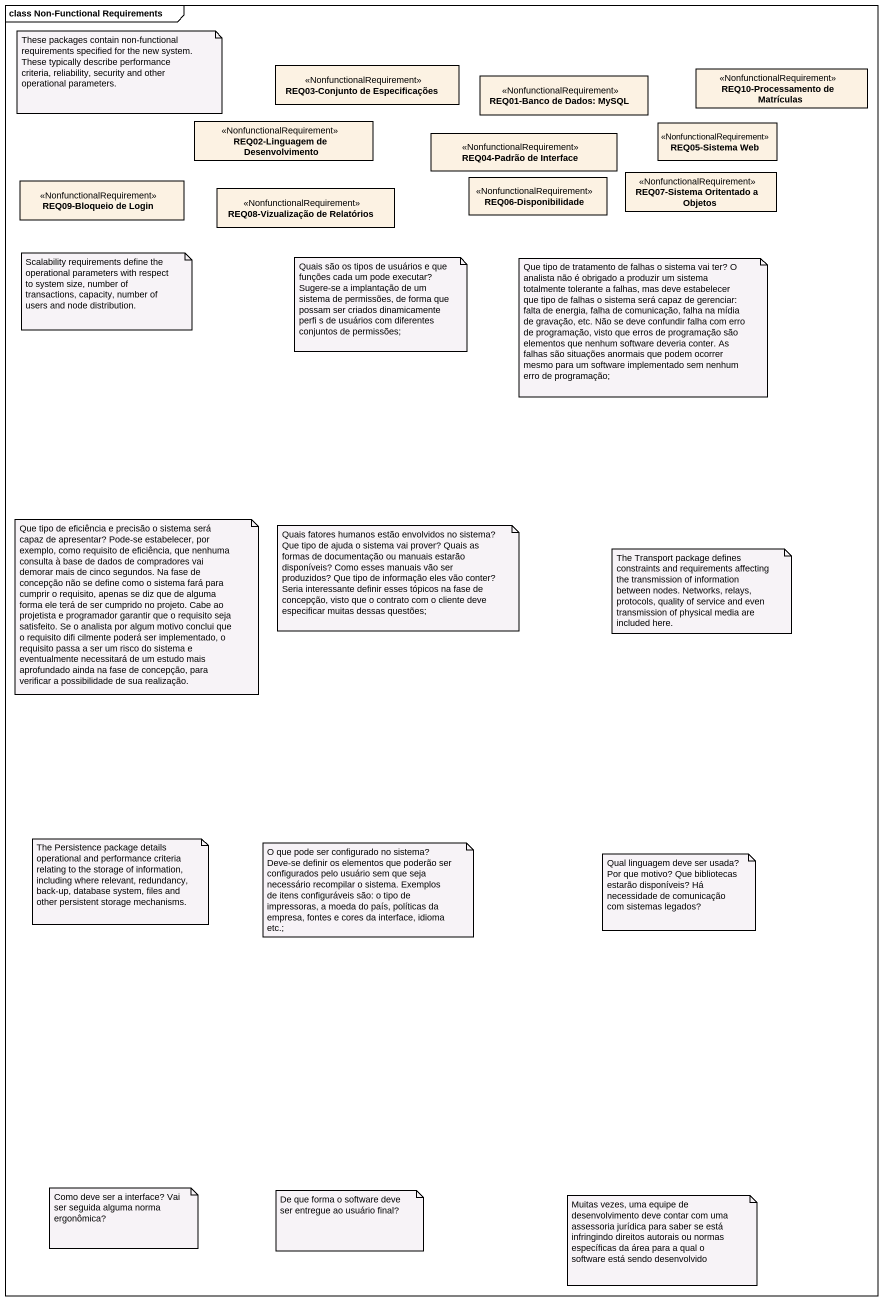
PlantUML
@startuml
mainframe class Non-Functional Requirements
hide circle
hide empty members
class "REQ03-Conjunto de Especificações" as REQ03_Conjunto_de <<NonfunctionalRequirement>>
class "REQ01-Banco de Dados: MySQL" as REQ01_Banco_de_Dados_MySQL <<NonfunctionalRequirement>>
class "REQ10-Processamento de Matrículas" as REQ10_Processamento_de <<NonfunctionalRequirement>>
class "REQ02-Linguagem de Desenvolvimento" as REQ02_Linguagem_de <<NonfunctionalRequirement>>
class "REQ04-Padrão de Interface" as REQ04_Padrão_de_Interface <<NonfunctionalRequirement>>
class "REQ05-Sistema Web" as REQ05_Sistema_Web <<NonfunctionalRequirement>>
class "REQ09-Bloqueio de Login" as REQ09_Bloqueio_de_Login <<NonfunctionalRequirement>>
class "REQ08-Vizualização de Relatórios" as REQ08_Vizualização_de <<NonfunctionalRequirement>>
class "REQ06-Disponibilidade" as REQ06_Disponibilidade <<NonfunctionalRequirement>>
class "REQ07-Sistema Oritentado a Objetos" as REQ07_Sistema_Oritentado_a <<NonfunctionalRequirement>>
note as N1
  These packages contain non-functional requirements specified for the new system. These typically describe performance criteria, reliability, security and other operational parameters.
end note
note as N2
  Scalability requirements define the operational parameters with respect to system size, number of transactions, capacity, number of users and node distribution.
end note
note as N3
  Quais são os tipos de usuários e que funções cada um pode executar? Sugere-se a implantação de um sistema de permissões, de forma que possam ser criados dinamicamente perfi s de usuários com diferentes conjuntos de permissões;
end note
note as N4
  Que tipo de tratamento de falhas o sistema vai ter? O analista não é obrigado a produzir um sistema totalmente tolerante a falhas, mas deve estabelecer que tipo de falhas o sistema será capaz de gerenciar: falta de energia, falha de comunicação, falha na mídia de gravação, etc. Não se deve confundir falha com erro de programação, visto que erros de programação são elementos que nenhum software deveria conter. As falhas são situações anormais que podem ocorrer mesmo para um software implementado sem nenhum erro de programação;
end note
note as N5
  Que tipo de eficiência e precisão o sistema será capaz de apresentar? Pode-se estabelecer, por exemplo, como requisito de eficiência, que nenhuma consulta à base de dados de compradores vai demorar mais de cinco segundos. Na fase de concepção não se define como o sistema fará para cumprir o requisito, apenas se diz que de alguma forma ele terá de ser cumprido no projeto. Cabe ao projetista e programador garantir que o requisito seja satisfeito. Se o analista por algum motivo conclui que o requisito difi cilmente poderá ser implementado, o requisito passa a ser um risco do sistema e eventualmente necessitará de um estudo mais aprofundado ainda na fase de concepção, para verificar a possibilidade de sua realização.
end note
note as N6
  Quais fatores humanos estão envolvidos no sistema? Que tipo de ajuda o sistema vai prover? Quais as formas de documentação ou manuais estarão disponíveis? Como esses manuais vão ser produzidos? Que tipo de informação eles vão conter? Seria interessante definir esses tópicos na fase de concepção, visto que o contrato com o cliente deve especificar muitas dessas questões;
end note
note as N7
  The Transport package defines constraints and requirements affecting the transmission of information between nodes. Networks, relays, protocols, quality of service and even transmission of physical media are included here.
end note
note as N8
  The Persistence package details operational and performance criteria relating to the storage of information, including where relevant, redundancy, back-up, database system, files and other persistent storage mechanisms.
end note
note as N9
  O que pode ser configurado no sistema? Deve-se definir os elementos que poderão ser configurados pelo usuário sem que seja necessário recompilar o sistema. Exemplos de itens configuráveis são: o tipo de impressoras, a moeda do país, políticas da empresa, fontes e cores da interface, idioma etc.;
end note
note as N10
  Qual linguagem deve ser usada? Por que motivo? Que bibliotecas estarão disponíveis? Há necessidade de comunicação com sistemas legados?
end note
note as N11
  Como deve ser a interface? Vai ser seguida alguma norma ergonômica?
end note
note as N12
  De que forma o software deve ser entregue ao usuário final?
end note
note as N13
  Muitas vezes, uma equipe de desenvolvimento deve contar com uma assessoria jurídica para saber se está infringindo direitos autorais ou normas específicas da área para a qual o software está sendo desenvolvido
end note
@enduml
